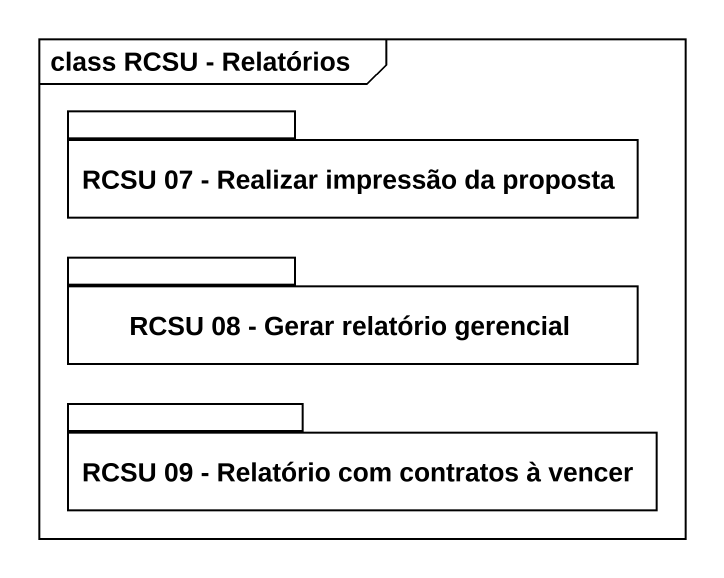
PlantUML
@startuml
mainframe class RCSU - Relatórios
package "RCSU 07 - Realizar impressão da proposta" as RCSU_07_Realizar_impressão {
}
package "RCSU 08 - Gerar relatório gerencial" as RCSU_08_Gerar_relatório {
}
package "RCSU 09 - Relatório com contratos à vencer" as RCSU_09_Relatório_com {
}
@enduml
